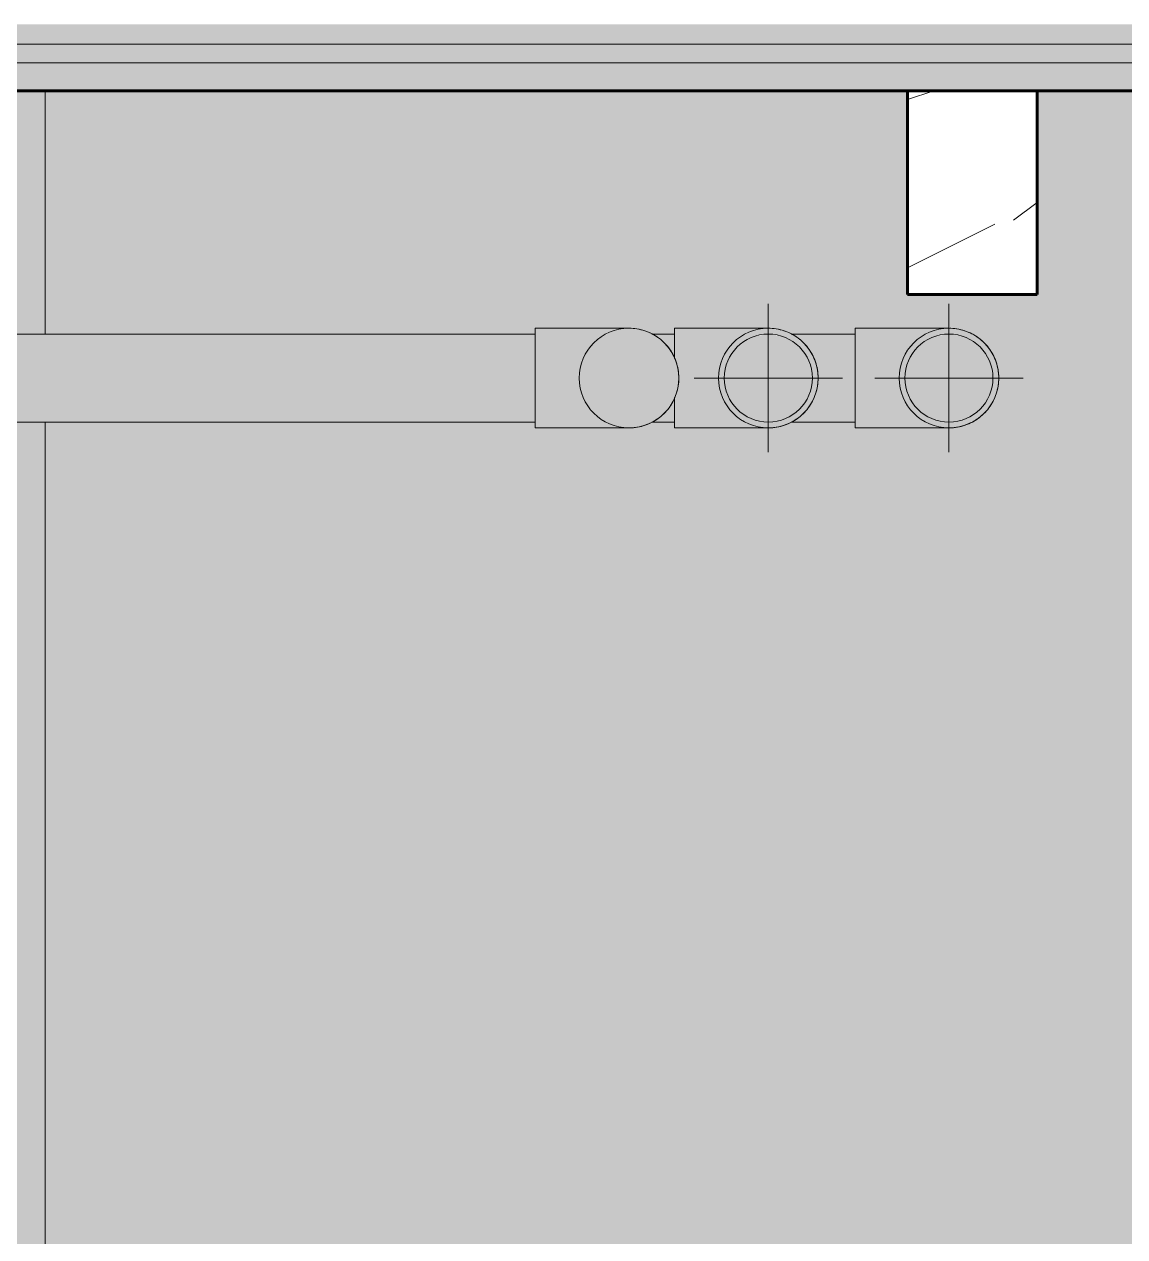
# Model space of a CAD drawing. Header units: inches. Extents: x 2872 to 9394, y -6 to 375.
# Drawn here: x 9274.8 to 9304.48, y 234.09 to 266.79 of the extents above; entities that cross this region are included whole.
import ezdxf

# ---------------------------------------------------------------- set-up
doc = ezdxf.new("R2010")
doc.units = ezdxf.units.IN
doc.header["$MEASUREMENT"] = 0
for name, color, linetype, lineweight in [('0-3', 10, 'Continuous', 9), ('0-4', 90, 'Continuous', 5), ('A-FLOR-1', 8, 'Continuous', 5), ('A-FLOR-2', 7, 'Continuous', 60), ('A-FLOR-MCUT-1', 250, 'Continuous', 18), ('A-FLOR-PATT-2', 253, 'Continuous', 9), ('A-FLOR-PATT-3', 10, 'Continuous', 9), ('I-WALL', 2, 'Continuous', 18), ('I-WALL-1', 2, 'Continuous', 5), ('P-PIPE', 3, 'Continuous', 9), ('P-PIPE-1', 3, 'Continuous', 5), ('P-PIPE-CNTR', 3, 'Continuous', 9), ('S-BEAM', 12, 'Continuous', 9), ('S-BEAM-3', 7, 'Continuous', 60)]:
    doc.layers.add(name, color=color, linetype=linetype, lineweight=lineweight)

# ---------------------------------------------------------------- blocks, each defined once
blk = doc.blocks.new('CTR - 1st Phase - Shell_rvt-7-INTERIOR ELEVATION - CORRIDOR NORTH _202_E_ - 2ND FLOOR - NORTH WALL')
at = {"layer": 'A-FLOR-1'}
blk.add_hatch(color=256, dxfattribs=at).paths.add_polyline_path([(11725.406, 265.75), (11747.213, 265.75), (11747.213, 266.25), (10351.577, 266.25), (10351.577, 265.75), (11714.503, 265.75)], flags=0)
at = {"layer": 'A-FLOR-PATT-2'}
h = blk.add_hatch(dxfattribs=at)
h.set_pattern_fill('FP_38', color=256, style=0, pattern_type=2)
h.set_pattern_definition([(0, (10972.352, 0), (7.68, 1.92), [0.634, -5.126, 0.634, -5.126, -30.72]), (0, (10972.352, 0), (7.68, 1.92), [-11.52, 0.634, -10.886, 0.634, -5.126, -13.44]), (0, (10972.352, 0), (7.68, 1.92), [-28.8, 0.634, -3.206, 0.634, -8.966]), (120, (10975.232, 0.96), (-5.502769, 5.691075), [0.634, -5.126, 0.634, -5.126, -30.72]), (120, (10975.232, 0.96), (-5.502769, 5.691075), [-11.52, 0.634, -10.886, 0.634, -5.126, -13.44]), (120, (10975.232, 0.96), (-5.502769, 5.691075), [-28.8, 0.634, -3.206, 0.634, -8.966]), (240, (10976.192, 4.8), (-2.177231, -7.611075), [0.634, -5.126, 0.634, -5.126, -30.72]), (240, (10976.192, 4.8), (-2.177231, -7.611075), [-11.52, 0.634, -10.886, 0.634, -5.126, -13.44]), (240, (10976.192, 4.8), (-2.177231, -7.611075), [-28.8, 0.634, -3.206, 0.634, -8.966])])
h.paths.add_polyline_path([(11725.406, 266.25), (11747.213, 266.25), (11747.213, 266.791), (10351.577, 266.791), (10351.577, 266.25), (11714.503, 266.25)], flags=0)
at = {"layer": 'A-FLOR-PATT-3'}
h = blk.add_hatch(dxfattribs=at)
h.set_pattern_fill('FP_37', color=256, style=0, pattern_type=2)
h.set_pattern_definition([(0, (10972.352, 0), (0, 2.399), []), (315, (10972.352, 0), (2.3985062, 0), [3.393, -3.393]), (45, (10972.352, 0), (2.3985062, 0), [3.393, -3.393])])
h.paths.add_polyline_path([(11365.594, 265), (11747.213, 265), (11747.213, 265.75), (10351.577, 265.75), (10351.577, 265), (11362.614, 265)], flags=0)
at = {"layer": 'A-FLOR-2'}
blk.add_line((10351.577, 265), (11747.213, 265), dxfattribs=at)
at = {"layer": 'A-FLOR-MCUT-1'}
for p, q in [((11747.213, 266.25), (10351.577, 266.25)), ((11747.213, 265.75), (10351.577, 265.75))]:
    blk.add_line(p, q, dxfattribs=at)
blk = doc.blocks.new('LVL-Laminated Veneer Lumber - 4X6 S_ PINE - NO_ 1-2391457-INTERIOR ELEVATION - CORRIDOR NORTH _202_E_ - 2ND FLOOR - NORTH WALL')
at = {"layer": 'S-BEAM'}
h = blk.add_hatch(dxfattribs=at)
h.set_pattern_fill('FP_43', color=256, style=0, pattern_type=2)
h.set_pattern_definition([(216.87, (10975.55, 7.997), (23.9897714, 15.993643), [3.998, -35.986]), (206.565, (10980.348, 5.598), (-7.99708, -7.996619), [8.941, -8.941]), (198.435, (10980.348, 1.599), (-15.9938446, -7.997098), [5.058, -20.23])])
h.paths.add_polyline_path([(11712.002, 259.5), (11715.502, 259.5), (11715.502, 265), (11712.002, 265)], flags=0)
at = {"layer": 'S-BEAM-3'}
for p, q in [((11715.502, 265), (11712.002, 265)), ((11712.002, 265), (11712.002, 259.5)), ((11715.502, 259.5), (11715.502, 265)), ((11712.002, 259.5), (11715.502, 259.5))]:
    blk.add_line(p, q, dxfattribs=at)
blk = doc.blocks.new('CTR - 1st Phase - Structure_rvt-7-INTERIOR ELEVATION - CORRIDOR NORTH _202_E_ - 2ND FLOOR - NORTH WALL')
at = {"layer": '0-3'}
blk.add_blockref('LVL-Laminated Veneer Lumber - 4X6 S_ PINE - NO_ 1-2391457-INTERIOR ELEVATION - CORRIDOR NORTH _202_E_ - 2ND FLOOR - NORTH WALL', (0, 0), dxfattribs=at)
blk = doc.blocks.new('Elbow - PVC - Sch 40 - Standard-V62-INTERIOR ELEVATION - CORRIDOR NORTH _202_E_ - 2ND FLOOR - NORTH WALL')
at = {"layer": 'P-PIPE'}
for points in [[(11711.745, 257.25), (11711.745, 258.594), (11710.589, 258.594), (11710.589, 257.25)], [(11711.767, 257.25), (11711.777, 257.256), (11711.822, 257.598), (11711.973, 257.944), (11712.17, 258.2), (11712.501, 258.438), (11712.792, 258.556), (11713.001, 258.593), (11711.956, 258.594), (11711.745, 258.594), (11711.745, 257.25)], [(11710.589, 255.906), (11711.745, 255.906), (11711.745, 257.25), (11710.589, 257.25), (11710.589, 255.948)], [(11713.12, 255.906), (11712.752, 255.96), (11712.432, 256.098), (11712.124, 256.359), (11711.937, 256.625), (11711.822, 256.902), (11711.767, 257.25), (11711.745, 257.25), (11711.745, 255.906), (11713.039, 255.906)]]:
    blk.add_hatch(color=256, dxfattribs=at).paths.add_polyline_path(points, flags=0)
h = blk.add_hatch(color=256, dxfattribs=at)
h.paths.add_polyline_path([(11713.12, 255.906), (11713.468, 255.952), (11713.814, 256.103), (11714.07, 256.3), (11714.307, 256.635), (11714.423, 256.943), (11714.46, 257.278), (11714.418, 257.598), (11714.267, 257.944), (11714.07, 258.2), (11713.714, 258.446), (11713.427, 258.554), (11713.12, 258.594), (11712.772, 258.548), (11712.426, 258.397), (11712.17, 258.2), (11711.932, 257.865), (11711.822, 257.598), (11711.777, 257.244), (11711.822, 256.902), (11711.973, 256.556), (11712.17, 256.3), (11712.526, 256.054), (11712.813, 255.946)], flags=0)
h.paths.add_polyline_path([(11713.12, 256.063), (11712.813, 256.103), (11712.471, 256.264), (11712.28, 256.41), (11712.092, 256.656), (11711.973, 256.943), (11711.932, 257.25), (11711.973, 257.557), (11712.092, 257.844), (11712.28, 258.09), (11712.526, 258.278), (11712.813, 258.397), (11713.14, 258.435), (11713.427, 258.397), (11713.748, 258.252), (11713.96, 258.09), (11714.148, 257.844), (11714.267, 257.557), (11714.307, 257.25), (11714.267, 256.943), (11714.111, 256.607), (11713.96, 256.41), (11713.714, 256.222), (11713.427, 256.103), (11713.14, 256.065)], flags=0)
for p, q in [((11711.745, 258.594), (11710.589, 258.594)), ((11710.589, 257.25), (11710.589, 258.594)), ((11710.589, 255.906), (11710.589, 257.25)), ((11710.589, 255.906), (11711.745, 255.906))]:
    blk.add_line(p, q, dxfattribs=at)
at = {"layer": 'P-PIPE', "flags": 128}
for points in [[(11711.745, 258.594), (11711.8, 258.594), (11711.855, 258.594), (11711.909, 258.594), (11711.964, 258.594), (11712.018, 258.594), (11712.072, 258.594), (11712.125, 258.594), (11712.177, 258.594), (11712.229, 258.594), (11712.28, 258.594), (11712.33, 258.594), (11712.38, 258.594), (11712.428, 258.594), (11712.475, 258.594), (11712.521, 258.594), (11712.566, 258.594), (11712.609, 258.594), (11712.651, 258.594), (11712.692, 258.594), (11712.731, 258.594), (11712.769, 258.594), (11712.805, 258.594), (11712.839, 258.594), (11712.871, 258.594), (11712.902, 258.594), (11712.931, 258.594), (11712.958, 258.594), (11712.983, 258.594), (11713.006, 258.594), (11713.026, 258.594), (11713.045, 258.594), (11713.062, 258.594), (11713.077, 258.594), (11713.089, 258.594), (11713.1, 258.594), (11713.108, 258.594), (11713.114, 258.594), (11713.118, 258.594), (11713.12, 258.594), (11713.12, 258.594)], [(11713.14, 258.594), (11713.174, 258.593), (11713.227, 258.59), (11713.281, 258.584), (11713.334, 258.577), (11713.387, 258.567), (11713.439, 258.555), (11713.491, 258.542), (11713.543, 258.526), (11713.593, 258.508), (11713.643, 258.488), (11713.692, 258.466), (11713.741, 258.442), (11713.788, 258.416), (11713.834, 258.389), (11713.879, 258.359), (11713.923, 258.328), (11713.965, 258.295), (11714.006, 258.26), (11714.046, 258.224), (11714.084, 258.186), (11714.121, 258.147), (11714.156, 258.106), (11714.189, 258.064), (11714.221, 258.021), (11714.251, 257.976), (11714.279, 257.93), (11714.305, 257.883), (11714.33, 257.836), (11714.352, 257.787), (11714.373, 257.737), (11714.391, 257.687), (11714.408, 257.635), (11714.422, 257.584), (11714.434, 257.531), (11714.444, 257.478), (11714.452, 257.425), (11714.458, 257.372), (11714.462, 257.318), (11714.464, 257.265), (11714.464, 257.25)], [(11714.464, 257.25), (11714.463, 257.196), (11714.46, 257.143), (11714.454, 257.089), (11714.447, 257.036), (11714.437, 256.983), (11714.425, 256.931), (11714.412, 256.879), (11714.396, 256.827), (11714.378, 256.777), (11714.358, 256.727), (11714.336, 256.678), (11714.312, 256.629), (11714.286, 256.582), (11714.259, 256.536), (11714.229, 256.491), (11714.198, 256.447), (11714.165, 256.405), (11714.13, 256.364), (11714.094, 256.324), (11714.056, 256.286), (11714.017, 256.249), (11713.976, 256.214), (11713.934, 256.181), (11713.891, 256.149), (11713.846, 256.119), (11713.8, 256.091), (11713.753, 256.065), (11713.705, 256.04), (11713.657, 256.018), (11713.607, 255.997), (11713.556, 255.979), (11713.505, 255.962), (11713.453, 255.948), (11713.401, 255.936), (11713.348, 255.926), (11713.295, 255.917), (11713.242, 255.912), (11713.188, 255.908), (11713.134, 255.906), (11713.12, 255.906)], [(11713.12, 255.906), (11713.119, 255.906), (11713.116, 255.906), (11713.11, 255.906), (11713.102, 255.906), (11713.093, 255.906), (11713.081, 255.906), (11713.066, 255.906), (11713.05, 255.906), (11713.032, 255.906), (11713.011, 255.906), (11712.989, 255.906), (11712.965, 255.906), (11712.938, 255.906), (11712.91, 255.906), (11712.88, 255.906), (11712.848, 255.906), (11712.814, 255.906), (11712.779, 255.906), (11712.742, 255.906), (11712.703, 255.906), (11712.663, 255.906), (11712.621, 255.906), (11712.578, 255.906), (11712.533, 255.906), (11712.488, 255.906), (11712.441, 255.906), (11712.393, 255.906), (11712.344, 255.906), (11712.294, 255.906), (11712.243, 255.906), (11712.191, 255.906), (11712.139, 255.906), (11712.086, 255.906), (11712.032, 255.906), (11711.978, 255.906), (11711.924, 255.906), (11711.869, 255.906), (11711.815, 255.906), (11711.76, 255.906), (11711.745, 255.906)]]:
    blk.add_lwpolyline(points, dxfattribs=at)
at = {"layer": 'P-PIPE'}
for start, end in [(0, 180), (180, 0)]:
    blk.add_arc((11713.12, 257.25), 1.344, start, end, dxfattribs=at)
blk = doc.blocks.new('Elbow - PVC - Sch 40 - Standard-V63-INTERIOR ELEVATION - CORRIDOR NORTH _202_E_ - 2ND FLOOR - NORTH WALL')
at = {"layer": 'P-PIPE'}
for points in [[(11706.325, 257.25), (11706.873, 257.25), (11706.873, 258.594), (11705.717, 258.594), (11705.717, 257.772), (11705.794, 257.556), (11705.835, 257.25)], [(11706.895, 257.25), (11706.905, 257.26), (11706.95, 257.598), (11707.101, 257.944), (11707.298, 258.2), (11707.629, 258.438), (11707.92, 258.556), (11708.129, 258.593), (11707.084, 258.594), (11706.873, 258.594), (11706.873, 257.25)], [(11706.325, 255.906), (11706.873, 255.906), (11706.873, 257.25), (11705.835, 257.25), (11705.789, 256.902), (11705.717, 256.728), (11705.717, 255.906)], [(11706.873, 255.906), (11708.167, 255.917), (11707.9, 255.952), (11707.554, 256.103), (11707.252, 256.359), (11707.052, 256.656), (11706.944, 256.944), (11706.895, 257.25), (11706.873, 257.25), (11706.873, 255.948)]]:
    blk.add_hatch(color=256, dxfattribs=at).paths.add_polyline_path(points, flags=0)
h = blk.add_hatch(color=256, dxfattribs=at)
h.paths.add_polyline_path([(11708.248, 255.906), (11708.596, 255.952), (11708.942, 256.103), (11709.198, 256.3), (11709.444, 256.656), (11709.552, 256.943), (11709.592, 257.25), (11709.546, 257.598), (11709.395, 257.944), (11709.198, 258.2), (11708.842, 258.446), (11708.555, 258.554), (11708.248, 258.594), (11707.9, 258.548), (11707.554, 258.397), (11707.298, 258.2), (11707.052, 257.844), (11706.944, 257.556), (11706.905, 257.24), (11706.95, 256.902), (11707.101, 256.556), (11707.298, 256.3), (11707.654, 256.054), (11707.9, 255.952)], flags=0)
h.paths.add_polyline_path([(11708.248, 256.063), (11707.94, 256.103), (11707.599, 256.264), (11707.408, 256.411), (11707.219, 256.657), (11707.101, 256.943), (11707.06, 257.25), (11707.101, 257.558), (11707.22, 257.844), (11707.409, 258.09), (11707.688, 258.292), (11707.941, 258.397), (11708.248, 258.438), (11708.555, 258.397), (11708.876, 258.252), (11709.088, 258.09), (11709.276, 257.844), (11709.395, 257.557), (11709.435, 257.25), (11709.395, 256.943), (11709.239, 256.607), (11709.051, 256.382), (11708.842, 256.222), (11708.555, 256.103), (11708.248, 256.063)], flags=0)
for p, q in [((11706.873, 258.594), (11705.717, 258.594)), ((11705.717, 257.776), (11705.717, 258.594)), ((11705.717, 255.906), (11705.717, 256.724)), ((11705.717, 255.906), (11706.873, 255.906))]:
    blk.add_line(p, q, dxfattribs=at)
at = {"layer": 'P-PIPE', "flags": 128}
for points in [[(11706.873, 258.594), (11706.928, 258.594), (11706.983, 258.594), (11707.037, 258.594), (11707.092, 258.594), (11707.146, 258.594), (11707.2, 258.594), (11707.253, 258.594), (11707.305, 258.594), (11707.357, 258.594), (11707.408, 258.594), (11707.458, 258.594), (11707.508, 258.594), (11707.556, 258.594), (11707.603, 258.594), (11707.649, 258.594), (11707.694, 258.594), (11707.737, 258.594), (11707.78, 258.594), (11707.82, 258.594), (11707.859, 258.594), (11707.897, 258.594), (11707.933, 258.594), (11707.967, 258.594), (11707.999, 258.594), (11708.03, 258.594), (11708.059, 258.594), (11708.086, 258.594), (11708.111, 258.594), (11708.134, 258.594), (11708.154, 258.594), (11708.173, 258.594), (11708.19, 258.594), (11708.205, 258.594), (11708.217, 258.594), (11708.228, 258.594), (11708.236, 258.594), (11708.242, 258.594), (11708.246, 258.594), (11708.248, 258.594), (11708.248, 258.594)], [(11708.248, 258.594), (11708.302, 258.593), (11708.355, 258.59), (11708.409, 258.584), (11708.462, 258.577), (11708.515, 258.567), (11708.567, 258.555), (11708.619, 258.542), (11708.671, 258.526), (11708.721, 258.508), (11708.771, 258.488), (11708.82, 258.466), (11708.869, 258.442), (11708.916, 258.416), (11708.962, 258.389), (11709.007, 258.359), (11709.051, 258.328), (11709.093, 258.295), (11709.134, 258.26), (11709.174, 258.224), (11709.212, 258.186), (11709.249, 258.147), (11709.284, 258.106), (11709.317, 258.064), (11709.349, 258.021), (11709.379, 257.976), (11709.407, 257.93), (11709.433, 257.883), (11709.458, 257.836), (11709.48, 257.787), (11709.501, 257.737), (11709.519, 257.687), (11709.536, 257.635), (11709.55, 257.584), (11709.562, 257.531), (11709.572, 257.478), (11709.58, 257.425), (11709.586, 257.372), (11709.59, 257.318), (11709.592, 257.265), (11709.592, 257.25)], [(11709.592, 257.25), (11709.591, 257.196), (11709.588, 257.143), (11709.582, 257.089), (11709.575, 257.036), (11709.565, 256.983), (11709.553, 256.931), (11709.54, 256.879), (11709.524, 256.827), (11709.506, 256.777), (11709.486, 256.727), (11709.464, 256.678), (11709.44, 256.629), (11709.414, 256.582), (11709.387, 256.536), (11709.357, 256.491), (11709.326, 256.447), (11709.293, 256.405), (11709.258, 256.364), (11709.222, 256.324), (11709.184, 256.286), (11709.145, 256.249), (11709.104, 256.214), (11709.062, 256.181), (11709.019, 256.149), (11708.974, 256.119), (11708.928, 256.091), (11708.881, 256.065), (11708.833, 256.04), (11708.785, 256.018), (11708.735, 255.997), (11708.684, 255.979), (11708.633, 255.962), (11708.581, 255.948), (11708.529, 255.936), (11708.476, 255.926), (11708.423, 255.917), (11708.37, 255.912), (11708.316, 255.908), (11708.262, 255.906), (11708.248, 255.906)], [(11708.248, 255.906), (11708.247, 255.906), (11708.244, 255.906), (11708.238, 255.906), (11708.23, 255.906), (11708.221, 255.906), (11708.209, 255.906), (11708.194, 255.906), (11708.178, 255.906), (11708.16, 255.906), (11708.139, 255.906), (11708.117, 255.906), (11708.093, 255.906), (11708.066, 255.906), (11708.038, 255.906), (11708.008, 255.906), (11707.976, 255.906), (11707.942, 255.906), (11707.907, 255.906), (11707.87, 255.906), (11707.831, 255.906), (11707.791, 255.906), (11707.749, 255.906), (11707.706, 255.906), (11707.661, 255.906), (11707.616, 255.906), (11707.569, 255.906), (11707.521, 255.906), (11707.472, 255.906), (11707.422, 255.906), (11707.371, 255.906), (11707.319, 255.906), (11707.267, 255.906), (11707.214, 255.906), (11707.16, 255.906), (11707.106, 255.906), (11707.052, 255.906), (11706.997, 255.906), (11706.943, 255.906), (11706.888, 255.906), (11706.873, 255.906)]]:
    blk.add_lwpolyline(points, dxfattribs=at)
at = {"layer": 'P-PIPE'}
for start, end in [(0, 180), (180, 0)]:
    blk.add_arc((11708.248, 257.25), 1.344, start, end, dxfattribs=at)
blk = doc.blocks.new('Elbow - PVC - Sch 40 - Standard-V64-INTERIOR ELEVATION - CORRIDOR NORTH _202_E_ - 2ND FLOOR - NORTH WALL')
at = {"layer": 'P-PIPE'}
for points in [[(11703.115, 257.25), (11703.115, 258.594), (11701.959, 258.594), (11701.959, 257.25), (11702.451, 257.25)], [(11703.147, 257.25), (11703.192, 257.598), (11703.327, 257.922), (11703.599, 258.246), (11703.872, 258.438), (11704.163, 258.556), (11704.411, 258.594), (11703.327, 258.594), (11703.115, 258.594), (11703.115, 257.25), (11703.137, 257.25)], [(11704.491, 255.906), (11704.838, 255.952), (11705.185, 256.103), (11705.441, 256.3), (11705.687, 256.656), (11705.794, 256.944), (11705.835, 257.25), (11705.789, 257.598), (11705.655, 257.922), (11705.441, 258.2), (11705.106, 258.438), (11704.838, 258.548), (11704.491, 258.594), (11704.143, 258.548), (11703.797, 258.397), (11703.54, 258.2), (11703.294, 257.844), (11703.187, 257.557), (11703.148, 257.24), (11703.192, 256.902), (11703.332, 256.572), (11703.599, 256.254), (11703.875, 256.063), (11704.143, 255.952)], [(11702.236, 255.906), (11703.115, 255.906), (11703.115, 257.25), (11701.959, 257.25), (11701.959, 255.906)], [(11703.115, 255.906), (11704.41, 255.917), (11704.122, 255.96), (11703.796, 256.103), (11703.495, 256.359), (11703.294, 256.656), (11703.187, 256.943), (11703.137, 257.25), (11703.115, 257.25), (11703.115, 255.948)]]:
    blk.add_hatch(color=256, dxfattribs=at).paths.add_polyline_path(points, flags=0)
for p, q in [((11703.115, 258.594), (11701.959, 258.594)), ((11701.959, 257.25), (11701.959, 258.594)), ((11701.959, 255.906), (11701.959, 257.25)), ((11701.959, 255.906), (11703.115, 255.906))]:
    blk.add_line(p, q, dxfattribs=at)
at = {"layer": 'P-PIPE', "flags": 128}
for points in [[(11703.115, 258.594), (11703.17, 258.594), (11703.225, 258.594), (11703.28, 258.594), (11703.334, 258.594), (11703.389, 258.594), (11703.442, 258.594), (11703.495, 258.594), (11703.548, 258.594), (11703.6, 258.594), (11703.651, 258.594), (11703.701, 258.594), (11703.75, 258.594), (11703.799, 258.594), (11703.846, 258.594), (11703.892, 258.594), (11703.937, 258.594), (11703.98, 258.594), (11704.022, 258.594), (11704.063, 258.594), (11704.102, 258.594), (11704.139, 258.594), (11704.175, 258.594), (11704.209, 258.594), (11704.242, 258.594), (11704.273, 258.594), (11704.301, 258.594), (11704.328, 258.594), (11704.353, 258.594), (11704.376, 258.594), (11704.397, 258.594), (11704.416, 258.594), (11704.433, 258.594), (11704.448, 258.594), (11704.46, 258.594), (11704.471, 258.594), (11704.479, 258.594), (11704.485, 258.594), (11704.489, 258.594), (11704.49, 258.594), (11704.491, 258.594)], [(11704.491, 258.594), (11704.544, 258.593), (11704.598, 258.59), (11704.651, 258.584), (11704.705, 258.577), (11704.758, 258.567), (11704.81, 258.555), (11704.862, 258.542), (11704.913, 258.526), (11704.964, 258.508), (11705.014, 258.488), (11705.063, 258.466), (11705.111, 258.442), (11705.158, 258.416), (11705.204, 258.389), (11705.249, 258.359), (11705.293, 258.328), (11705.336, 258.295), (11705.377, 258.26), (11705.416, 258.224), (11705.455, 258.186), (11705.491, 258.147), (11705.526, 258.106), (11705.56, 258.064), (11705.592, 258.021), (11705.622, 257.976), (11705.65, 257.93), (11705.676, 257.883), (11705.7, 257.836), (11705.723, 257.787), (11705.743, 257.737), (11705.762, 257.687), (11705.778, 257.635), (11705.793, 257.584), (11705.805, 257.531), (11705.815, 257.478), (11705.823, 257.425), (11705.829, 257.372), (11705.833, 257.318), (11705.835, 257.265), (11705.835, 257.25)], [(11705.835, 257.25), (11705.834, 257.196), (11705.83, 257.143), (11705.825, 257.089), (11705.817, 257.036), (11705.808, 256.983), (11705.796, 256.931), (11705.782, 256.879), (11705.766, 256.827), (11705.748, 256.777), (11705.728, 256.727), (11705.707, 256.678), (11705.683, 256.629), (11705.657, 256.582), (11705.629, 256.536), (11705.6, 256.491), (11705.569, 256.447), (11705.536, 256.405), (11705.501, 256.364), (11705.465, 256.324), (11705.427, 256.286), (11705.388, 256.249), (11705.347, 256.214), (11705.305, 256.181), (11705.261, 256.149), (11705.217, 256.119), (11705.171, 256.091), (11705.124, 256.065), (11705.076, 256.04), (11705.027, 256.018), (11704.978, 255.997), (11704.927, 255.979), (11704.876, 255.962), (11704.824, 255.948), (11704.772, 255.936), (11704.719, 255.926), (11704.666, 255.917), (11704.612, 255.912), (11704.559, 255.908), (11704.505, 255.906), (11704.491, 255.906)], [(11704.491, 255.906), (11704.489, 255.906), (11704.486, 255.906), (11704.481, 255.906), (11704.473, 255.906), (11704.463, 255.906), (11704.451, 255.906), (11704.437, 255.906), (11704.421, 255.906), (11704.402, 255.906), (11704.382, 255.906), (11704.36, 255.906), (11704.335, 255.906), (11704.309, 255.906), (11704.281, 255.906), (11704.25, 255.906), (11704.218, 255.906), (11704.185, 255.906), (11704.149, 255.906), (11704.112, 255.906), (11704.073, 255.906), (11704.033, 255.906), (11703.992, 255.906), (11703.948, 255.906), (11703.904, 255.906), (11703.858, 255.906), (11703.812, 255.906), (11703.764, 255.906), (11703.715, 255.906), (11703.665, 255.906), (11703.614, 255.906), (11703.562, 255.906), (11703.51, 255.906), (11703.457, 255.906), (11703.403, 255.906), (11703.349, 255.906), (11703.295, 255.906), (11703.24, 255.906), (11703.185, 255.906), (11703.13, 255.906), (11703.115, 255.906)]]:
    blk.add_lwpolyline(points, dxfattribs=at)
at = {"layer": 'P-PIPE'}
for start, end in [(0, 180), (180, 0)]:
    blk.add_arc((11704.491, 257.25), 1.344, start, end, dxfattribs=at)

msp = doc.modelspace()

# ---------------------------------------------------------------- hatches: boundary and pattern name
at = {"layer": 'I-WALL'}
h = msp.add_hatch(color=256, dxfattribs=at)
h.paths.add_polyline_path([(9291.02994, 258.59381), (9290.68315, 258.52242), (9290.78246, 258.55167), (9291.00214, 258.58907)], flags=0)
h.paths.add_polyline_path([(9294.7873, 258.59381), (9294.44051, 258.52242), (9294.53982, 258.55167), (9294.75198, 258.58779)], flags=0)
h.paths.add_polyline_path([(9299.65929, 258.59381), (9299.3125, 258.52242), (9299.41181, 258.55167), (9299.62396, 258.58779)], flags=0)
h.paths.add_polyline_path([(9275.35876, 136), (9290.02126, 136), (9290.02126, 224), (9330.02126, 224), (9330.02126, 136), (9332.93376, 136), (9332.93376, 259.5), (9330.62126, 259.5), (9330.62126, 265), (9302.12126, 265), (9302.12126, 259.5), (9298.62126, 259.5), (9298.62126, 265), (9275.35876, 265), (9275.35876, 258.4375), (9288.57869, 258.4375), (9288.57869, 258.594), (9291.10994, 258.594), (9291.45779, 258.5482), (9291.78194, 258.4375), (9292.33605, 258.4375), (9292.33605, 258.594), (9294.8673, 258.594), (9295.21515, 258.5482), (9295.5393, 258.4375), (9297.20804, 258.4375), (9297.20804, 258.594), (9299.75899, 258.59141), (9300.08714, 258.5482), (9300.41129, 258.41394), (9300.68964, 258.20035), (9300.90323, 257.922), (9301.04283, 257.55735), (9301.08329, 257.25), (9301.03749, 256.90215), (9300.88633, 256.55597), (9300.68964, 256.29965), (9300.3544, 256.0625), (9300.04664, 255.94646), (9299.65882, 255.90622), (9297.20804, 255.906), (9297.20804, 256.0625), (9295.48242, 256.0625), (9295.154, 255.94374), (9294.78683, 255.90622), (9292.33605, 255.906), (9292.33605, 256.0625), (9291.72506, 256.0625), (9291.45779, 255.9518), (9291.02947, 255.90622), (9288.57869, 255.906), (9288.57869, 256.0625), (9275.35876, 256.0625), (9275.35876, 201.38526)], flags=0)
h.paths.add_polyline_path([(9284.05255, 203.75228), (9283.9976, 203.76453), (9283.71105, 203.79943), (9283.25053, 203.95234), (9282.92576, 204.15824), (9282.73402, 204.32058), (9282.45148, 204.66195), (9282.28183, 205.02194), (9282.2268, 205.157), (9282.17012, 205.47314), (9282.13766, 206.20167), (9282.11284, 207.94823), (9282.08521, 209.31274), (9282.06141, 210.75), (9282.09188, 210.75), (9282.09188, 210.8125), (9282.06141, 210.8125), (9282.07292, 212.4375), (9282.12234, 212.4375), (9282.12234, 212.5625), (9282.00876, 212.5625), (9282.00876, 212.75), (9286.20876, 212.75), (9286.20876, 212.5625), (9286.09517, 212.5625), (9286.10183, 212.4375), (9286.15611, 212.4375), (9286.15611, 210.8125), (9286.12564, 210.8125), (9286.12965, 210.75), (9286.15611, 210.75), (9286.13789, 209.56101), (9286.10308, 207.82922), (9286.0831, 206.4951), (9286.05493, 205.57619), (9286.02386, 205.31422), (9285.99071, 205.157), (9285.76603, 204.66195), (9285.4804, 204.32187), (9285.36225, 204.20596), (9284.89502, 203.91878), (9284.53032, 203.80479), (9284.3105, 203.76177), (9284.10876, 203.75435)], flags=0)
h.paths.add_polyline_path([(9284.06188, 203.99109), (9284.06188, 204.22631), (9283.608, 204.29891), (9283.28375, 204.45335), (9283.05593, 204.61091), (9282.71387, 205.00187), (9282.53097, 205.39081), (9282.49, 205.59589), (9282.4016, 205.58883), (9282.6173, 204.82823), (9283.25053, 204.20596), (9284.04866, 203.99459)], flags=0)
h.paths.add_polyline_path([(9284.15563, 203.99109), (9284.96934, 204.20828), (9285.61169, 204.86869), (9285.81792, 205.59589), (9285.71739, 205.59589), (9285.68062, 205.37843), (9285.441, 204.91169), (9285.11809, 204.56681), (9284.71391, 204.34279), (9284.51182, 204.27421), (9284.30108, 204.24249), (9284.15567, 204.20596), (9284.15563, 203.99363)], flags=0)
h.paths.add_polyline_path([(9284.06188, 204.22943), (9284.06188, 204.23), (9284.03925, 204.23346)], flags=0)
h.paths.add_polyline_path([(9285.84257, 205.68964), (9285.8693, 207.22089), (9285.75877, 207.22089), (9285.75877, 205.8711), (9285.73148, 205.68964), (9285.84244, 205.68964)], flags=0)
h.paths.add_polyline_path([(9282.39923, 205.68964), (9282.48603, 205.68964), (9282.45875, 205.8711), (9282.45875, 207.22089), (9282.34822, 207.22089), (9282.39354, 205.68964)], flags=0)
h.paths.add_polyline_path([(9282.37507, 207.31464), (9282.45875, 207.31464), (9282.45875, 208.84589), (9282.32011, 208.83097), (9282.34658, 207.31464)], flags=0)
h.paths.add_polyline_path([(9285.75877, 207.31464), (9285.87093, 207.31464), (9285.89766, 208.84589), (9285.75877, 208.83328), (9285.75877, 207.34305)], flags=0)
h.paths.add_polyline_path([(9285.75877, 208.93964), (9285.89957, 208.95513), (9285.91999, 210.125), (9285.87687, 210.125), (9285.87687, 209.89922), (9285.75877, 209.89922), (9285.75877, 208.94746)], flags=0)
h.paths.add_polyline_path([(9282.31822, 208.93964), (9282.45875, 208.94761), (9282.45875, 209.89922), (9282.34064, 209.89922), (9282.34064, 210.125), (9282.29753, 210.125), (9282.31801, 208.95164)], flags=0)
at = {"layer": 'I-WALL-1'}
h = msp.add_hatch(color=256, dxfattribs=at)
h.paths.add_polyline_path([(9275.35876, 136), (9275.35876, 256.0625), (9274.23376, 256.0625), (9274.23376, 240.875), (9266.35876, 240.875), (9266.35876, 136)], flags=0)
h.paths.add_polyline_path([(9274.23376, 258.4375), (9275.35876, 258.4375), (9275.35876, 265), (9274.23376, 265), (9274.23376, 258.61551)], flags=0)
at = {"layer": 'P-PIPE'}
for points in [[(9294.8673, 256.0625), (9295.17509, 256.10315), (9295.46138, 256.22185), (9295.7072, 256.41059), (9295.89582, 256.65654), (9296.01434, 256.94293), (9296.0548, 257.25), (9295.99073, 257.61433), (9295.89552, 257.844), (9295.67026, 258.11787), (9295.46067, 258.27856), (9295.17417, 258.3971), (9294.82383, 258.43178), (9294.49606, 258.37057), (9294.27355, 258.27841), (9294.02761, 258.08969), (9293.83889, 257.84375), (9293.72016, 257.55653), (9293.6798, 257.25), (9293.72026, 256.94265), (9293.83889, 256.65625), (9294.02761, 256.41031), (9294.30746, 256.20755), (9294.55995, 256.10296), (9294.86675, 256.06257)], [(9299.73929, 256.0625), (9300.04664, 256.10296), (9300.33304, 256.22159), (9300.57898, 256.41031), (9300.76769, 256.65625), (9300.88633, 256.94265), (9300.92679, 257.25), (9300.86272, 257.61433), (9300.76769, 257.84375), (9300.57898, 258.08969), (9300.33304, 258.27841), (9300.04664, 258.39704), (9299.69582, 258.43178), (9299.36805, 258.37057), (9299.14554, 258.27841), (9298.8996, 258.08969), (9298.71088, 257.84375), (9298.59225, 257.55735), (9298.55179, 257.25), (9298.59225, 256.94265), (9298.71088, 256.65625), (9298.8996, 256.41031), (9299.14554, 256.22159), (9299.43194, 256.10296), (9299.56032, 256.08606)]]:
    msp.add_hatch(color=256, dxfattribs=at).paths.add_polyline_path(points, flags=0)
at = {"layer": 'P-PIPE-1'}
h = msp.add_hatch(color=256, dxfattribs=at)
h.paths.add_polyline_path([(7983.09341, 257.25), (7983.09341, 257.25006), (7983.13921, 257.59785), (7983.29037, 257.94403), (7983.48706, 258.20035), (7983.76541, 258.4375), (7982.84065, 258.4375), (7982.84065, 257.25)], flags=0)
h.paths.add_polyline_path([(9297.20804, 257.25), (9297.20804, 258.4375), (9295.51365, 258.42456), (9295.56133, 258.39704), (9295.81765, 258.20035), (9296.06365, 257.84375), (9296.17087, 257.55711), (9296.2113, 257.25), (9297.03306, 257.25)], flags=0)
h = msp.add_hatch(color=256, dxfattribs=at)
h.paths.add_polyline_path([(7987.26151, 257.25), (7987.33605, 257.25009), (7987.38185, 257.59785), (7987.51611, 257.922), (7987.7297, 258.20035), (7988.00805, 258.43747), (7986.96866, 258.4375), (7986.96866, 257.25)], flags=0)
h.paths.add_polyline_path([(9292.33605, 257.77191), (9292.33605, 258.4375), (9291.72506, 258.4375), (9291.80397, 258.39704), (9292.06029, 258.20035), (9292.30629, 257.84375)], flags=0)
for points in [[(8630.56248, 257.25), (9288.57869, 257.25), (9288.57869, 258.4375), (7991.2113, 258.4375), (7991.2113, 257.25), (8629.19951, 257.25)], [(7991.2113, 256.0625), (9288.57869, 256.0625), (9288.57869, 257.25), (7991.2113, 257.25), (7991.2113, 256.08606)]]:
    msp.add_hatch(color=256, dxfattribs=at).paths.add_polyline_path(points, flags=0)
h = msp.add_hatch(color=256, dxfattribs=at)
h.paths.add_polyline_path([(7982.84065, 256.0625), (7983.82229, 256.0625), (7983.74338, 256.10296), (7983.48706, 256.29965), (7983.24106, 256.65625), (7983.13387, 256.94265), (7983.09341, 257.25), (7982.84065, 257.25), (7982.84065, 256.08606)], flags=0)
h.paths.add_polyline_path([(7985.05253, 256.0625), (7985.05615, 256.0625), (7985.10596, 256.08463)], flags=0)
h.paths.add_polyline_path([(9297.20804, 256.0625), (9297.20804, 257.25), (9296.2113, 257.25), (9296.1655, 256.90215), (9296.01434, 256.55597), (9295.81765, 256.29965), (9295.5393, 256.0625), (9296.01434, 256.06254)], flags=0)
h = msp.add_hatch(color=256, dxfattribs=at)
h.paths.add_polyline_path([(7986.96866, 256.0625), (7988.06493, 256.0625), (7987.98602, 256.10296), (7987.7297, 256.29965), (7987.4837, 256.65625), (7987.37651, 256.94265), (7987.33605, 257.25), (7986.96866, 257.25), (7986.96866, 256.08606)], flags=0)
h.paths.add_polyline_path([(7989.29517, 256.0625), (7989.29879, 256.0625), (7989.3486, 256.08463)], flags=0)
h.paths.add_polyline_path([(9291.72506, 256.0625), (9292.33605, 256.0625), (9292.33605, 256.72809), (9292.26895, 256.57157), (9292.06029, 256.29965), (9291.7251, 256.06252)], flags=0)

# ---------------------------------------------------------------- linework, layer by layer
at = {"layer": 'I-WALL'}
for p, q in [((9275.35876, 265), (9275.35876, 258.4375)), ((9275.35876, 256.06291), (9275.35876, 136))]:
    msp.add_line(p, q, dxfattribs=at)
at = {"layer": 'P-PIPE'}
for p, q in [((9288.57869, 258.4375), (7991.2113, 258.4375)), ((9292.33605, 258.4375), (9291.72506, 258.4375)), ((9297.20804, 258.4375), (9295.48242, 258.4375)), ((7991.2113, 256.0625), (9288.57869, 256.0625)), ((9291.72506, 256.0625), (9292.33605, 256.0625)), ((9295.48242, 256.0625), (9297.20804, 256.0625))]:
    msp.add_line(p, q, dxfattribs=at)
for centre, start, end in [((9294.8673, 257.25), 0, 180), ((9299.73929, 257.25), 0, 180), ((9294.8673, 257.25), 180, 0), ((9299.73929, 257.25), 180, 0)]:
    msp.add_arc(centre, 1.1875, start, end, dxfattribs=at)
at = {"layer": 'P-PIPE-CNTR'}
for p, q in [((9294.8673, 255.25), (9294.8673, 259.25)), ((9299.73929, 255.25), (9299.73929, 259.25)), ((9292.8673, 257.25), (9296.8673, 257.25)), ((9297.73929, 257.25), (9301.73929, 257.25))]:
    msp.add_line(p, q, dxfattribs=at)

# ---------------------------------------------------------------- block references
at = {"layer": '0-4'}
for name in ['CTR - 1st Phase - Shell_rvt-7-INTERIOR ELEVATION - CORRIDOR NORTH _202_E_ - 2ND FLOOR - NORTH WALL', 'CTR - 1st Phase - Structure_rvt-7-INTERIOR ELEVATION - CORRIDOR NORTH _202_E_ - 2ND FLOOR - NORTH WALL']:
    msp.add_blockref(name, (-2413.38064, 0), dxfattribs=at)
at = {"layer": 'P-PIPE'}
for name in ['Elbow - PVC - Sch 40 - Standard-V64-INTERIOR ELEVATION - CORRIDOR NORTH _202_E_ - 2ND FLOOR - NORTH WALL', 'Elbow - PVC - Sch 40 - Standard-V63-INTERIOR ELEVATION - CORRIDOR NORTH _202_E_ - 2ND FLOOR - NORTH WALL', 'Elbow - PVC - Sch 40 - Standard-V62-INTERIOR ELEVATION - CORRIDOR NORTH _202_E_ - 2ND FLOOR - NORTH WALL']:
    msp.add_blockref(name, (-2413.38064, 0), dxfattribs=at)

doc.saveas('drawing.dxf')
